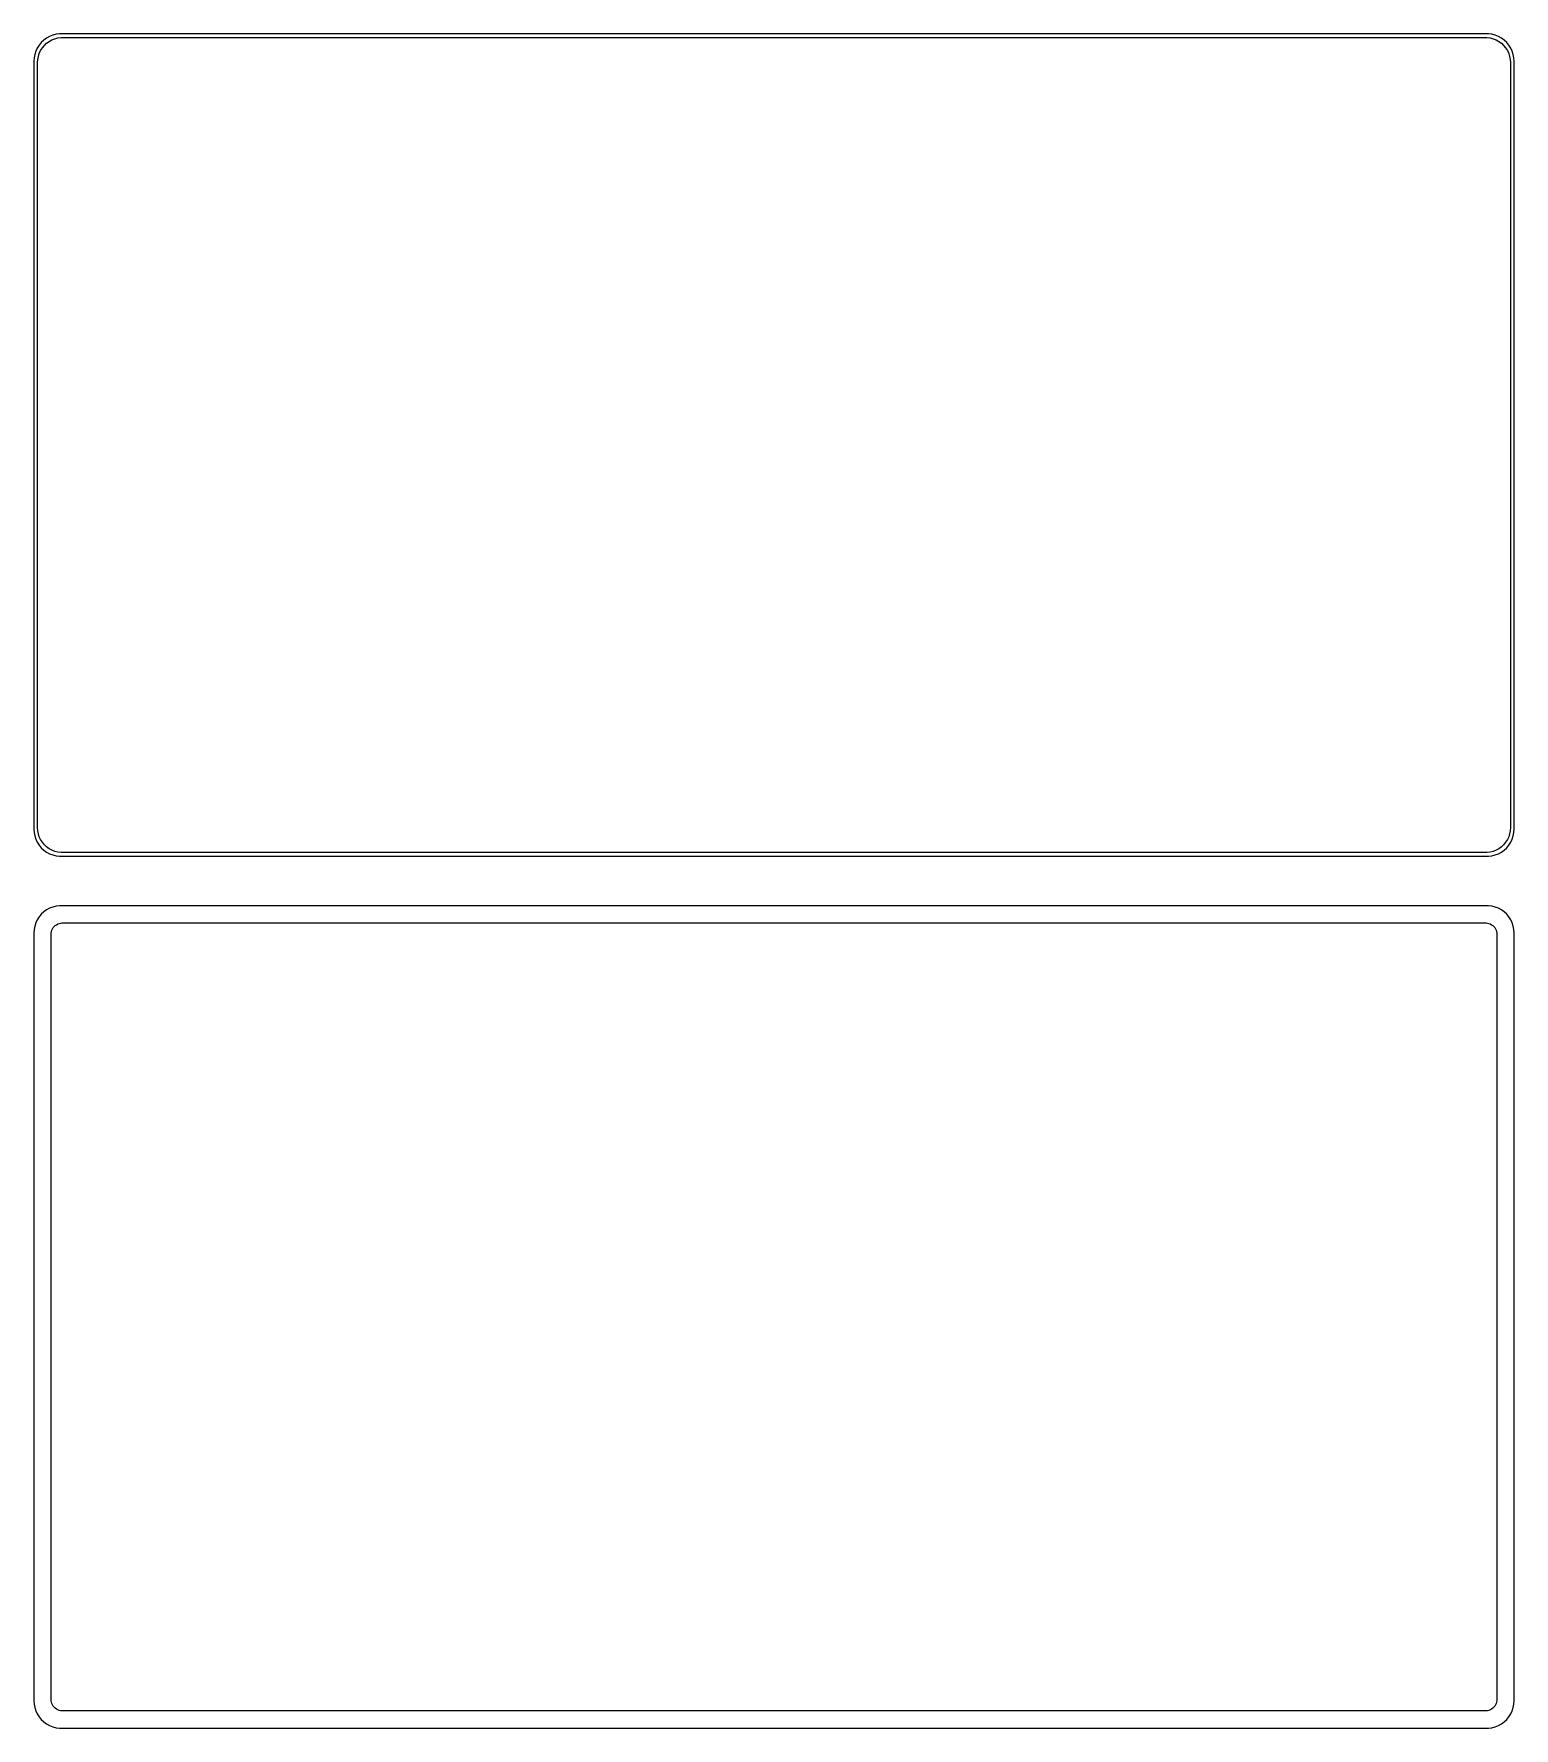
# Model space of a CAD drawing. Header units: metres. Extents: x -135 to 135, y 243 to 552.
import ezdxf

# ---------------------------------------------------------------- set-up
doc = ezdxf.new("R2010")
doc.units = ezdxf.units.M

msp = doc.modelspace()

# ---------------------------------------------------------------- linework, layer by layer
for p, q in [((-133.645, 550.423), (-134.045, 549.939)), ((-133.187, 550.853), (-133.645, 550.423)), ((-132.679, 551.222), (-133.187, 550.853)), ((-133.088, 549.884), (-132.668, 550.278)), ((-132.129, 551.524), (-132.679, 551.222)), ((-132.668, 550.278), (-132.203, 550.616)), ((-132.203, 550.616), (-131.699, 550.893)), ((-131.545, 551.755), (-132.129, 551.524)), ((-131.699, 550.893), (-131.165, 551.104)), ((-130.937, 551.911), (-131.545, 551.755)), ((-131.165, 551.104), (-130.608, 551.247)), ((-130.314, 551.99), (-130.937, 551.911)), ((-130.608, 551.247), (-130.037, 551.319)), ((130.314, 551.99), (-130.314, 551.99)), ((-130.037, 551.319), (130.037, 551.319)), ((130.037, 551.319), (130.608, 551.247)), ((130.937, 551.911), (130.314, 551.99)), ((130.608, 551.247), (131.165, 551.104)), ((131.545, 551.755), (130.937, 551.911)), ((131.165, 551.104), (131.699, 550.893)), ((132.129, 551.524), (131.545, 551.755)), ((131.699, 550.893), (132.203, 550.616)), ((132.679, 551.222), (132.129, 551.524)), ((132.203, 550.616), (132.668, 550.278)), ((132.668, 550.278), (133.088, 549.884)), ((133.187, 550.853), (132.679, 551.222)), ((133.645, 550.423), (133.187, 550.853)), ((134.045, 549.939), (133.645, 550.423)), ((-134.961, 547.627), (-135, 547)), ((-135, 547), (-135, 407)), ((-134.843, 548.243), (-134.961, 547.627)), ((-134.649, 548.841), (-134.843, 548.243)), ((-134.382, 549.409), (-134.649, 548.841)), ((-134.045, 549.939), (-134.382, 549.409)), ((-134.328, 546.75), (-134.292, 547.324)), ((-134.292, 547.324), (-134.185, 547.889)), ((-134.185, 547.889), (-134.007, 548.435)), ((-134.007, 548.435), (-133.762, 548.956)), ((-133.762, 548.956), (-133.454, 549.441)), ((-133.454, 549.441), (-133.088, 549.884)), ((133.088, 549.884), (133.454, 549.441)), ((133.454, 549.441), (133.762, 548.956)), ((133.762, 548.956), (134.007, 548.435)), ((134.007, 548.435), (134.185, 547.889)), ((134.382, 549.409), (134.045, 549.939)), ((134.185, 547.889), (134.292, 547.324)), ((134.292, 547.324), (134.328, 546.75)), ((134.649, 548.841), (134.382, 549.409)), ((134.843, 548.243), (134.649, 548.841)), ((134.961, 547.627), (134.843, 548.243)), ((135, 547), (134.961, 547.627)), ((135, 407), (135, 547)), ((-134.328, 407.25), (-134.328, 546.75)), ((134.328, 546.75), (134.328, 407.25)), ((-135, 407), (-134.961, 406.373)), ((-134.961, 406.373), (-134.843, 405.757)), ((-134.843, 405.757), (-134.649, 405.159)), ((-134.649, 405.159), (-134.382, 404.591)), ((-134.292, 406.676), (-134.328, 407.25)), ((-134.185, 406.111), (-134.292, 406.676)), ((-134.007, 405.565), (-134.185, 406.111)), ((-133.762, 405.044), (-134.007, 405.565)), ((-133.454, 404.559), (-133.762, 405.044)), ((133.762, 405.044), (133.454, 404.559)), ((134.007, 405.565), (133.762, 405.044)), ((134.185, 406.111), (134.007, 405.565)), ((134.292, 406.676), (134.185, 406.111)), ((134.328, 407.25), (134.292, 406.676)), ((134.382, 404.591), (134.649, 405.159)), ((134.649, 405.159), (134.843, 405.757)), ((134.843, 405.757), (134.961, 406.373)), ((134.961, 406.373), (135, 407)), ((-134.382, 404.591), (-134.045, 404.061)), ((-134.045, 404.061), (-133.645, 403.577)), ((-133.645, 403.577), (-133.187, 403.147)), ((-133.088, 404.116), (-133.454, 404.559)), ((-133.187, 403.147), (-132.679, 402.778)), ((-132.668, 403.722), (-133.088, 404.116)), ((-132.679, 402.778), (-132.129, 402.476)), ((-132.203, 403.384), (-132.668, 403.722)), ((-131.699, 403.107), (-132.203, 403.384)), ((-132.129, 402.476), (-131.545, 402.245)), ((-131.165, 402.896), (-131.699, 403.107)), ((-131.545, 402.245), (-130.937, 402.089)), ((-130.608, 402.753), (-131.165, 402.896)), ((-130.937, 402.089), (-130.314, 402.01)), ((-130.037, 402.681), (-130.608, 402.753)), ((-130.314, 402.01), (130.314, 402.01)), ((130.037, 402.681), (-130.037, 402.681)), ((130.608, 402.753), (130.037, 402.681)), ((130.314, 402.01), (130.937, 402.089)), ((131.165, 402.896), (130.608, 402.753)), ((130.937, 402.089), (131.545, 402.245)), ((131.699, 403.107), (131.165, 402.896)), ((131.545, 402.245), (132.129, 402.476)), ((132.203, 403.384), (131.699, 403.107)), ((132.129, 402.476), (132.679, 402.778)), ((132.668, 403.722), (132.203, 403.384)), ((133.088, 404.116), (132.668, 403.722)), ((132.679, 402.778), (133.187, 403.147)), ((133.454, 404.559), (133.088, 404.116)), ((133.187, 403.147), (133.645, 403.577)), ((133.645, 403.577), (134.045, 404.061)), ((134.045, 404.061), (134.382, 404.591)), ((-132.129, 392.524), (-132.679, 392.222)), ((-131.545, 392.755), (-132.129, 392.524)), ((-130.937, 392.911), (-131.545, 392.755)), ((-130.314, 392.99), (-130.937, 392.911)), ((130.314, 392.99), (-130.314, 392.99)), ((130.937, 392.911), (130.314, 392.99)), ((131.545, 392.755), (130.937, 392.911)), ((132.129, 392.524), (131.545, 392.755)), ((132.679, 392.222), (132.129, 392.524)), ((-134.649, 389.841), (-134.843, 389.243)), ((-134.382, 390.409), (-134.649, 389.841)), ((-134.045, 390.939), (-134.382, 390.409)), ((-133.645, 391.423), (-134.045, 390.939)), ((-133.187, 391.853), (-133.645, 391.423)), ((-132.679, 392.222), (-133.187, 391.853)), ((-131.288, 389.194), (-131.095, 389.376)), ((-131.095, 389.376), (-130.88, 389.531)), ((-130.88, 389.531), (-130.648, 389.659)), ((-130.648, 389.659), (-130.402, 389.756)), ((-130.402, 389.756), (-130.145, 389.822)), ((-130.145, 389.822), (-129.882, 389.855)), ((-129.882, 389.855), (129.882, 389.855)), ((129.882, 389.855), (130.145, 389.822)), ((130.145, 389.822), (130.402, 389.756)), ((130.402, 389.756), (130.648, 389.659)), ((130.648, 389.659), (130.88, 389.531)), ((130.88, 389.531), (131.095, 389.376)), ((131.095, 389.376), (131.288, 389.194)), ((133.187, 391.853), (132.679, 392.222)), ((133.645, 391.423), (133.187, 391.853)), ((134.045, 390.939), (133.645, 391.423)), ((134.382, 390.409), (134.045, 390.939)), ((134.649, 389.841), (134.382, 390.409)), ((134.843, 389.243), (134.649, 389.841)), ((-134.961, 388.627), (-135, 388)), ((-135, 388), (-135, 248)), ((-134.843, 389.243), (-134.961, 388.627)), ((-131.86, 387.75), (-131.843, 388.014)), ((-131.86, 248.25), (-131.86, 387.75)), ((-131.843, 388.014), (-131.793, 388.275)), ((-131.793, 388.275), (-131.711, 388.527)), ((-131.711, 388.527), (-131.599, 388.766)), ((-131.599, 388.766), (-131.457, 388.99)), ((-131.457, 388.99), (-131.288, 389.194)), ((131.288, 389.194), (131.457, 388.99)), ((131.457, 388.99), (131.599, 388.766)), ((131.599, 388.766), (131.711, 388.527)), ((131.711, 388.527), (131.793, 388.275)), ((131.793, 388.275), (131.843, 388.014)), ((131.843, 388.014), (131.86, 387.75)), ((131.86, 387.75), (131.86, 248.25)), ((134.961, 388.627), (134.843, 389.243)), ((135, 388), (134.961, 388.627)), ((135, 248), (135, 388)), ((-135, 248), (-134.961, 247.373)), ((-134.961, 247.373), (-134.843, 246.757)), ((-131.843, 247.986), (-131.86, 248.25)), ((-131.793, 247.725), (-131.843, 247.986)), ((-131.711, 247.473), (-131.793, 247.725)), ((-131.599, 247.234), (-131.711, 247.473)), ((-131.457, 247.01), (-131.599, 247.234)), ((131.599, 247.234), (131.457, 247.01)), ((131.711, 247.473), (131.599, 247.234)), ((131.793, 247.725), (131.711, 247.473)), ((131.843, 247.986), (131.793, 247.725)), ((131.86, 248.25), (131.843, 247.986)), ((134.843, 246.757), (134.961, 247.373)), ((134.961, 247.373), (135, 248)), ((-134.843, 246.757), (-134.649, 246.159)), ((-134.649, 246.159), (-134.382, 245.591)), ((-134.382, 245.591), (-134.045, 245.061)), ((-134.045, 245.061), (-133.645, 244.577)), ((-133.645, 244.577), (-133.187, 244.147)), ((-133.187, 244.147), (-132.679, 243.778)), ((-131.288, 246.806), (-131.457, 247.01)), ((-131.095, 246.624), (-131.288, 246.806)), ((-130.88, 246.469), (-131.095, 246.624)), ((-130.648, 246.341), (-130.88, 246.469)), ((-130.402, 246.244), (-130.648, 246.341)), ((-130.145, 246.178), (-130.402, 246.244)), ((-129.882, 246.145), (-130.145, 246.178)), ((129.882, 246.145), (-129.882, 246.145)), ((130.145, 246.178), (129.882, 246.145)), ((130.402, 246.244), (130.145, 246.178)), ((130.648, 246.341), (130.402, 246.244)), ((130.88, 246.469), (130.648, 246.341)), ((131.095, 246.624), (130.88, 246.469)), ((131.288, 246.806), (131.095, 246.624)), ((131.457, 247.01), (131.288, 246.806)), ((132.679, 243.778), (133.187, 244.147)), ((133.187, 244.147), (133.645, 244.577)), ((133.645, 244.577), (134.045, 245.061)), ((134.045, 245.061), (134.382, 245.591)), ((134.382, 245.591), (134.649, 246.159)), ((134.649, 246.159), (134.843, 246.757)), ((-132.679, 243.778), (-132.129, 243.476)), ((-132.129, 243.476), (-131.545, 243.245)), ((-131.545, 243.245), (-130.937, 243.089)), ((-130.937, 243.089), (-130.314, 243.01)), ((-130.314, 243.01), (130.314, 243.01)), ((130.314, 243.01), (130.937, 243.089)), ((130.937, 243.089), (131.545, 243.245)), ((131.545, 243.245), (132.129, 243.476)), ((132.129, 243.476), (132.679, 243.778))]:
    msp.add_line(p, q)

doc.saveas('drawing.dxf')
